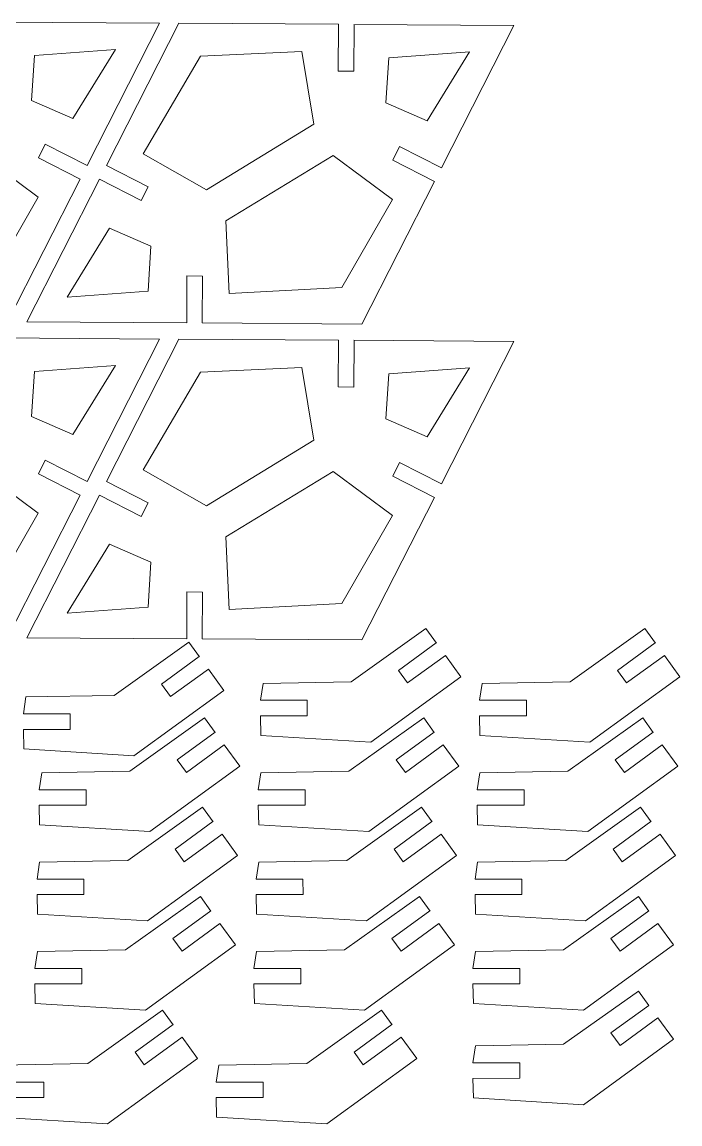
# Model space of a CAD drawing. Header units: inches. Extents: x -16.4 to 14.3, y -11.5 to 11.7.
# Drawn here: x 6.93 to 14.34, y -11.5 to 0.9 of the extents above; entities that cross this region are included whole.
import ezdxf

# ---------------------------------------------------------------- set-up
doc = ezdxf.new("R2010")
doc.units = ezdxf.units.IN
doc.header["$MEASUREMENT"] = 0
for name, color, linetype in [('Inside Cut', 7, 'Continuous'), ('Outside Cut', 7, 'Continuous'), ('Paper', 7, 'Continuous')]:
    doc.layers.add(name, color=color, linetype=linetype)

msp = doc.modelspace()

# ---------------------------------------------------------------- linework, layer by layer
at = {"layer": 'Inside Cut', "color": 1, "lineweight": 18}
for points, knots in [([(7.982, 0.593), (7.982, 0.593), (7.071, 0.524), (7.071, 0.524), (7.071, 0.524), (7.071, 0.524), (7.039, 0.018), (7.039, 0.018)], [0, 0, 0, 0, 0.333333, 0.333333, 0.333333, 0.333333, 1, 1, 1, 1]), ([(7.982, 0.593), (7.982, 0.593), (7.503, -0.185), (7.503, -0.185), (7.503, -0.185), (7.503, -0.185), (7.039, 0.018), (7.039, 0.018)], [0, 0, 0, 0, 0.333333, 0.333333, 0.333333, 0.333333, 1, 1, 1, 1]), ([(9.006, -0.985), (9.006, -0.985), (10.214, -0.249), (10.214, -0.249), (10.214, -0.249), (10.214, -0.249), (10.079, 0.57), (10.079, 0.57), (10.079, 0.57), (10.079, 0.57), (8.939, 0.518), (8.939, 0.518), (8.939, 0.518), (8.939, 0.518), (8.296, -0.582), (8.296, -0.582), (8.296, -0.582), (8.296, -0.582), (9.006, -0.985), (9.006, -0.985)], [0, 0, 0, 0, 0.166667, 0.166667, 0.166667, 0.166667, 0.333333, 0.333333, 0.333333, 0.333333, 0.5, 0.5, 0.5, 0.5, 0.666667, 0.666667, 0.666667, 0.666667, 1, 1, 1, 1]), ([(11.969, 0.567), (11.969, 0.567), (11.059, 0.498), (11.059, 0.498), (11.059, 0.498), (11.059, 0.498), (11.026, -0.008), (11.026, -0.008)], [0, 0, 0, 0, 0.333333, 0.333333, 0.333333, 0.333333, 1, 1, 1, 1]), ([(11.969, 0.567), (11.969, 0.567), (11.491, -0.21), (11.491, -0.21), (11.491, -0.21), (11.491, -0.21), (11.026, -0.008), (11.026, -0.008)], [0, 0, 0, 0, 0.333333, 0.333333, 0.333333, 0.333333, 1, 1, 1, 1]), ([(5.239, -1.311), (5.239, -1.311), (6.447, -0.575), (6.447, -0.575), (6.447, -0.575), (6.447, -0.575), (7.113, -1.07), (7.113, -1.07), (7.113, -1.07), (7.113, -1.07), (6.545, -2.059), (6.545, -2.059), (6.545, -2.059), (6.545, -2.059), (5.273, -2.127), (5.273, -2.127), (5.273, -2.127), (5.273, -2.127), (5.239, -1.311), (5.239, -1.311)], [0, 0, 0, 0, 0.166667, 0.166667, 0.166667, 0.166667, 0.333333, 0.333333, 0.333333, 0.333333, 0.5, 0.5, 0.5, 0.5, 0.666667, 0.666667, 0.666667, 0.666667, 1, 1, 1, 1]), ([(9.226, -1.337), (9.226, -1.337), (10.434, -0.6), (10.434, -0.6), (10.434, -0.6), (10.434, -0.6), (11.1, -1.095), (11.1, -1.095), (11.1, -1.095), (11.1, -1.095), (10.532, -2.085), (10.532, -2.085), (10.532, -2.085), (10.532, -2.085), (9.261, -2.153), (9.261, -2.153), (9.261, -2.153), (9.261, -2.153), (9.226, -1.337), (9.226, -1.337)], [0, 0, 0, 0, 0.166667, 0.166667, 0.166667, 0.166667, 0.333333, 0.333333, 0.333333, 0.333333, 0.5, 0.5, 0.5, 0.5, 0.666667, 0.666667, 0.666667, 0.666667, 1, 1, 1, 1]), ([(7.439, -2.195), (7.439, -2.195), (7.917, -1.418), (7.917, -1.418), (7.917, -1.418), (7.917, -1.418), (8.382, -1.62), (8.382, -1.62)], [0, 0, 0, 0, 0.333333, 0.333333, 0.333333, 0.333333, 1, 1, 1, 1]), ([(7.439, -2.195), (7.439, -2.195), (8.35, -2.126), (8.35, -2.126), (8.35, -2.126), (8.35, -2.126), (8.382, -1.62), (8.382, -1.62)], [0, 0, 0, 0, 0.333333, 0.333333, 0.333333, 0.333333, 1, 1, 1, 1]), ([(7.982, -2.964), (7.982, -2.964), (7.071, -3.033), (7.071, -3.033), (7.071, -3.033), (7.071, -3.033), (7.039, -3.539), (7.039, -3.539)], [0, 0, 0, 0, 0.333333, 0.333333, 0.333333, 0.333333, 1, 1, 1, 1]), ([(7.982, -2.964), (7.982, -2.964), (7.503, -3.741), (7.503, -3.741), (7.503, -3.741), (7.503, -3.741), (7.039, -3.539), (7.039, -3.539)], [0, 0, 0, 0, 0.333333, 0.333333, 0.333333, 0.333333, 1, 1, 1, 1]), ([(9.006, -4.542), (9.006, -4.542), (10.214, -3.806), (10.214, -3.806), (10.214, -3.806), (10.214, -3.806), (10.079, -2.987), (10.079, -2.987), (10.079, -2.987), (10.079, -2.987), (8.939, -3.039), (8.939, -3.039), (8.939, -3.039), (8.939, -3.039), (8.296, -4.138), (8.296, -4.138), (8.296, -4.138), (8.296, -4.138), (9.006, -4.542), (9.006, -4.542)], [0, 0, 0, 0, 0.166667, 0.166667, 0.166667, 0.166667, 0.333333, 0.333333, 0.333333, 0.333333, 0.5, 0.5, 0.5, 0.5, 0.666667, 0.666667, 0.666667, 0.666667, 1, 1, 1, 1]), ([(11.969, -2.99), (11.969, -2.99), (11.059, -3.059), (11.059, -3.059), (11.059, -3.059), (11.059, -3.059), (11.026, -3.565), (11.026, -3.565)], [0, 0, 0, 0, 0.333333, 0.333333, 0.333333, 0.333333, 1, 1, 1, 1]), ([(11.969, -2.99), (11.969, -2.99), (11.491, -3.767), (11.491, -3.767), (11.491, -3.767), (11.491, -3.767), (11.026, -3.565), (11.026, -3.565)], [0, 0, 0, 0, 0.333333, 0.333333, 0.333333, 0.333333, 1, 1, 1, 1]), ([(5.239, -4.868), (5.239, -4.868), (6.447, -4.131), (6.447, -4.131), (6.447, -4.131), (6.447, -4.131), (7.113, -4.626), (7.113, -4.626), (7.113, -4.626), (7.113, -4.626), (6.545, -5.616), (6.545, -5.616), (6.545, -5.616), (6.545, -5.616), (5.273, -5.684), (5.273, -5.684), (5.273, -5.684), (5.273, -5.684), (5.239, -4.868), (5.239, -4.868)], [0, 0, 0, 0, 0.166667, 0.166667, 0.166667, 0.166667, 0.333333, 0.333333, 0.333333, 0.333333, 0.5, 0.5, 0.5, 0.5, 0.666667, 0.666667, 0.666667, 0.666667, 1, 1, 1, 1]), ([(9.226, -4.894), (9.226, -4.894), (10.434, -4.157), (10.434, -4.157), (10.434, -4.157), (10.434, -4.157), (11.1, -4.652), (11.1, -4.652), (11.1, -4.652), (11.1, -4.652), (10.532, -5.642), (10.532, -5.642), (10.532, -5.642), (10.532, -5.642), (9.261, -5.71), (9.261, -5.71), (9.261, -5.71), (9.261, -5.71), (9.226, -4.894), (9.226, -4.894)], [0, 0, 0, 0, 0.166667, 0.166667, 0.166667, 0.166667, 0.333333, 0.333333, 0.333333, 0.333333, 0.5, 0.5, 0.5, 0.5, 0.666667, 0.666667, 0.666667, 0.666667, 1, 1, 1, 1]), ([(7.439, -5.752), (7.439, -5.752), (7.917, -4.974), (7.917, -4.974), (7.917, -4.974), (7.917, -4.974), (8.382, -5.177), (8.382, -5.177)], [0, 0, 0, 0, 0.333333, 0.333333, 0.333333, 0.333333, 1, 1, 1, 1]), ([(7.439, -5.752), (7.439, -5.752), (8.35, -5.683), (8.35, -5.683), (8.35, -5.683), (8.35, -5.683), (8.382, -5.177), (8.382, -5.177)], [0, 0, 0, 0, 0.333333, 0.333333, 0.333333, 0.333333, 1, 1, 1, 1])]:
    msp.add_open_spline(points, degree=3, knots=knots, dxfattribs=at)
at = {"layer": 'Outside Cut', "lineweight": 18}
for points, knots in [([(7.664, -0.713), (7.664, -0.713), (8.479, 0.89), (8.479, 0.89), (8.479, 0.89), (8.479, 0.89), (6.676, 0.902), (6.676, 0.902)], [0, 0, 0, 0, 0.333333, 0.333333, 0.333333, 0.333333, 1, 1, 1, 1]), ([(10.494, 0.878), (10.494, 0.878), (8.696, 0.89), (8.696, 0.89), (8.696, 0.89), (8.696, 0.89), (7.881, -0.713), (7.881, -0.713)], [0, 0, 0, 0, 0.333333, 0.333333, 0.333333, 0.333333, 1, 1, 1, 1]), ([(10.494, 0.878), (10.494, 0.878), (10.491, 0.351), (10.491, 0.351), (10.491, 0.351), (10.491, 0.351), (10.665, 0.349), (10.665, 0.349), (10.665, 0.349), (10.665, 0.349), (10.668, 0.876), (10.668, 0.876), (10.668, 0.876), (10.668, 0.876), (10.668, 0.876), (10.668, 0.876)], [0, 0, 0, 0, 0.2, 0.2, 0.2, 0.2, 0.4, 0.4, 0.4, 0.4, 0.6, 0.6, 0.6, 0.6, 1, 1, 1, 1]), ([(11.651, -0.739), (11.651, -0.739), (12.467, 0.864), (12.467, 0.864), (12.467, 0.864), (12.467, 0.864), (10.664, 0.876), (10.664, 0.876)], [0, 0, 0, 0, 0.333333, 0.333333, 0.333333, 0.333333, 1, 1, 1, 1]), ([(7.664, -0.713), (7.664, -0.713), (7.194, -0.474), (7.194, -0.474), (7.194, -0.474), (7.194, -0.474), (7.116, -0.628), (7.116, -0.628), (7.116, -0.628), (7.116, -0.628), (7.585, -0.868), (7.585, -0.868)], [0, 0, 0, 0, 0.25, 0.25, 0.25, 0.25, 0.5, 0.5, 0.5, 0.5, 1, 1, 1, 1]), ([(11.651, -0.739), (11.651, -0.739), (11.181, -0.5), (11.181, -0.5), (11.181, -0.5), (11.181, -0.5), (11.103, -0.654), (11.103, -0.654), (11.103, -0.654), (11.103, -0.654), (11.573, -0.893), (11.573, -0.893)], [0, 0, 0, 0, 0.25, 0.25, 0.25, 0.25, 0.5, 0.5, 0.5, 0.5, 1, 1, 1, 1]), ([(7.802, -0.867), (7.802, -0.867), (8.272, -1.107), (8.272, -1.107), (8.272, -1.107), (8.272, -1.107), (8.35, -0.953), (8.35, -0.953), (8.35, -0.953), (8.35, -0.953), (7.881, -0.713), (7.881, -0.713), (7.881, -0.713), (7.881, -0.713), (7.882, -0.713), (7.882, -0.713)], [0, 0, 0, 0, 0.2, 0.2, 0.2, 0.2, 0.4, 0.4, 0.4, 0.4, 0.6, 0.6, 0.6, 0.6, 1, 1, 1, 1]), ([(4.972, -2.459), (4.972, -2.459), (6.77, -2.471), (6.77, -2.471), (6.77, -2.471), (6.77, -2.471), (7.586, -0.868), (7.586, -0.868)], [0, 0, 0, 0, 0.333333, 0.333333, 0.333333, 0.333333, 1, 1, 1, 1]), ([(7.802, -0.867), (7.802, -0.867), (6.987, -2.471), (6.987, -2.471), (6.987, -2.471), (6.987, -2.471), (8.785, -2.483), (8.785, -2.483)], [0, 0, 0, 0, 0.333333, 0.333333, 0.333333, 0.333333, 1, 1, 1, 1]), ([(8.959, -2.484), (8.959, -2.484), (10.757, -2.497), (10.757, -2.497), (10.757, -2.497), (10.757, -2.497), (11.573, -0.893), (11.573, -0.893)], [0, 0, 0, 0, 0.333333, 0.333333, 0.333333, 0.333333, 1, 1, 1, 1]), ([(8.959, -2.484), (8.959, -2.484), (8.963, -1.957), (8.963, -1.957), (8.963, -1.957), (8.963, -1.957), (8.788, -1.956), (8.788, -1.956), (8.788, -1.956), (8.788, -1.956), (8.785, -2.483), (8.785, -2.483), (8.785, -2.483), (8.785, -2.483), (8.785, -2.483), (8.785, -2.483)], [0, 0, 0, 0, 0.2, 0.2, 0.2, 0.2, 0.4, 0.4, 0.4, 0.4, 0.6, 0.6, 0.6, 0.6, 1, 1, 1, 1]), ([(7.664, -4.27), (7.664, -4.27), (8.479, -2.667), (8.479, -2.667), (8.479, -2.667), (8.479, -2.667), (6.676, -2.654), (6.676, -2.654)], [0, 0, 0, 0, 0.333333, 0.333333, 0.333333, 0.333333, 1, 1, 1, 1]), ([(10.494, -2.679), (10.494, -2.679), (8.696, -2.667), (8.696, -2.667), (8.696, -2.667), (8.696, -2.667), (7.881, -4.27), (7.881, -4.27)], [0, 0, 0, 0, 0.333333, 0.333333, 0.333333, 0.333333, 1, 1, 1, 1]), ([(10.494, -2.679), (10.494, -2.679), (10.491, -3.206), (10.491, -3.206), (10.491, -3.206), (10.491, -3.206), (10.665, -3.208), (10.665, -3.208), (10.665, -3.208), (10.665, -3.208), (10.668, -2.68), (10.668, -2.68), (10.668, -2.68), (10.668, -2.68), (10.668, -2.68), (10.668, -2.68)], [0, 0, 0, 0, 0.2, 0.2, 0.2, 0.2, 0.4, 0.4, 0.4, 0.4, 0.6, 0.6, 0.6, 0.6, 1, 1, 1, 1]), ([(11.651, -4.296), (11.651, -4.296), (12.467, -2.693), (12.467, -2.693), (12.467, -2.693), (12.467, -2.693), (10.664, -2.68), (10.664, -2.68)], [0, 0, 0, 0, 0.333333, 0.333333, 0.333333, 0.333333, 1, 1, 1, 1]), ([(7.664, -4.27), (7.664, -4.27), (7.194, -4.031), (7.194, -4.031), (7.194, -4.031), (7.194, -4.031), (7.116, -4.185), (7.116, -4.185), (7.116, -4.185), (7.116, -4.185), (7.585, -4.424), (7.585, -4.424)], [0, 0, 0, 0, 0.25, 0.25, 0.25, 0.25, 0.5, 0.5, 0.5, 0.5, 1, 1, 1, 1]), ([(11.651, -4.296), (11.651, -4.296), (11.181, -4.057), (11.181, -4.057), (11.181, -4.057), (11.181, -4.057), (11.103, -4.211), (11.103, -4.211), (11.103, -4.211), (11.103, -4.211), (11.573, -4.45), (11.573, -4.45)], [0, 0, 0, 0, 0.25, 0.25, 0.25, 0.25, 0.5, 0.5, 0.5, 0.5, 1, 1, 1, 1]), ([(7.802, -4.424), (7.802, -4.424), (8.272, -4.664), (8.272, -4.664), (8.272, -4.664), (8.272, -4.664), (8.35, -4.51), (8.35, -4.51), (8.35, -4.51), (8.35, -4.51), (7.881, -4.27), (7.881, -4.27), (7.881, -4.27), (7.881, -4.27), (7.882, -4.269), (7.882, -4.269)], [0, 0, 0, 0, 0.2, 0.2, 0.2, 0.2, 0.4, 0.4, 0.4, 0.4, 0.6, 0.6, 0.6, 0.6, 1, 1, 1, 1]), ([(4.972, -6.015), (4.972, -6.015), (6.77, -6.028), (6.77, -6.028), (6.77, -6.028), (6.77, -6.028), (7.586, -4.424), (7.586, -4.424)], [0, 0, 0, 0, 0.333333, 0.333333, 0.333333, 0.333333, 1, 1, 1, 1]), ([(7.802, -4.424), (7.802, -4.424), (6.987, -6.028), (6.987, -6.028), (6.987, -6.028), (6.987, -6.028), (8.785, -6.04), (8.785, -6.04)], [0, 0, 0, 0, 0.333333, 0.333333, 0.333333, 0.333333, 1, 1, 1, 1]), ([(8.959, -6.041), (8.959, -6.041), (10.757, -6.054), (10.757, -6.054), (10.757, -6.054), (10.757, -6.054), (11.573, -4.45), (11.573, -4.45)], [0, 0, 0, 0, 0.333333, 0.333333, 0.333333, 0.333333, 1, 1, 1, 1]), ([(8.959, -6.041), (8.959, -6.041), (8.963, -5.514), (8.963, -5.514), (8.963, -5.514), (8.963, -5.514), (8.788, -5.513), (8.788, -5.513), (8.788, -5.513), (8.788, -5.513), (8.785, -6.04), (8.785, -6.04), (8.785, -6.04), (8.785, -6.04), (8.785, -6.04), (8.785, -6.04)], [0, 0, 0, 0, 0.2, 0.2, 0.2, 0.2, 0.4, 0.4, 0.4, 0.4, 0.6, 0.6, 0.6, 0.6, 1, 1, 1, 1])]:
    msp.add_open_spline(points, degree=3, knots=knots, dxfattribs=at)
at = {"layer": 'Paper', "lineweight": 18}
for points, knots in [([(9.615, -6.733), (9.615, -6.733), (9.644, -6.542), (9.644, -6.542), (9.644, -6.542), (9.644, -6.542), (10.635, -6.525), (10.635, -6.525), (10.635, -6.525), (10.635, -6.525), (11.476, -5.925), (11.476, -5.925), (11.476, -5.925), (11.476, -5.925), (11.596, -6.089), (11.596, -6.089)], [0, 0, 0, 0, 0.2, 0.2, 0.2, 0.2, 0.4, 0.4, 0.4, 0.4, 0.6, 0.6, 0.6, 0.6, 1, 1, 1, 1]), ([(12.079, -6.733), (12.079, -6.733), (12.108, -6.542), (12.108, -6.542), (12.108, -6.542), (12.108, -6.542), (13.099, -6.525), (13.099, -6.525), (13.099, -6.525), (13.099, -6.525), (13.941, -5.925), (13.941, -5.925), (13.941, -5.925), (13.941, -5.925), (14.06, -6.089), (14.06, -6.089)], [0, 0, 0, 0, 0.2, 0.2, 0.2, 0.2, 0.4, 0.4, 0.4, 0.4, 0.6, 0.6, 0.6, 0.6, 1, 1, 1, 1]), ([(6.947, -6.887), (6.947, -6.887), (6.976, -6.695), (6.976, -6.695), (6.976, -6.695), (6.976, -6.695), (7.967, -6.678), (7.967, -6.678), (7.967, -6.678), (7.967, -6.678), (8.809, -6.079), (8.809, -6.079), (8.809, -6.079), (8.809, -6.079), (8.928, -6.243), (8.928, -6.243)], [0, 0, 0, 0, 0.2, 0.2, 0.2, 0.2, 0.4, 0.4, 0.4, 0.4, 0.6, 0.6, 0.6, 0.6, 1, 1, 1, 1]), ([(11.697, -6.228), (11.697, -6.228), (11.271, -6.538), (11.271, -6.538), (11.271, -6.538), (11.271, -6.538), (11.168, -6.397), (11.168, -6.397), (11.168, -6.397), (11.168, -6.397), (11.594, -6.087), (11.594, -6.087)], [0, 0, 0, 0, 0.25, 0.25, 0.25, 0.25, 0.5, 0.5, 0.5, 0.5, 1, 1, 1, 1]), ([(14.161, -6.228), (14.161, -6.228), (13.735, -6.538), (13.735, -6.538), (13.735, -6.538), (13.735, -6.538), (13.632, -6.397), (13.632, -6.397), (13.632, -6.397), (13.632, -6.397), (14.058, -6.087), (14.058, -6.087)], [0, 0, 0, 0, 0.25, 0.25, 0.25, 0.25, 0.5, 0.5, 0.5, 0.5, 1, 1, 1, 1]), ([(9.029, -6.381), (9.029, -6.381), (8.603, -6.691), (8.603, -6.691), (8.603, -6.691), (8.603, -6.691), (8.5, -6.55), (8.5, -6.55), (8.5, -6.55), (8.5, -6.55), (8.926, -6.24), (8.926, -6.24)], [0, 0, 0, 0, 0.25, 0.25, 0.25, 0.25, 0.5, 0.5, 0.5, 0.5, 1, 1, 1, 1]), ([(11.697, -6.228), (11.697, -6.228), (11.871, -6.468), (11.871, -6.468), (11.871, -6.468), (11.871, -6.468), (10.858, -7.205), (10.858, -7.205), (10.858, -7.205), (10.858, -7.205), (9.619, -7.128), (9.619, -7.128), (9.619, -7.128), (9.619, -7.128), (9.615, -6.908), (9.615, -6.908)], [0, 0, 0, 0, 0.2, 0.2, 0.2, 0.2, 0.4, 0.4, 0.4, 0.4, 0.6, 0.6, 0.6, 0.6, 1, 1, 1, 1]), ([(14.161, -6.228), (14.161, -6.228), (14.336, -6.468), (14.336, -6.468), (14.336, -6.468), (14.336, -6.468), (13.323, -7.205), (13.323, -7.205), (13.323, -7.205), (13.323, -7.205), (12.084, -7.128), (12.084, -7.128), (12.084, -7.128), (12.084, -7.128), (12.079, -6.908), (12.079, -6.908)], [0, 0, 0, 0, 0.2, 0.2, 0.2, 0.2, 0.4, 0.4, 0.4, 0.4, 0.6, 0.6, 0.6, 0.6, 1, 1, 1, 1]), ([(9.029, -6.381), (9.029, -6.381), (9.203, -6.621), (9.203, -6.621), (9.203, -6.621), (9.203, -6.621), (8.19, -7.358), (8.19, -7.358), (8.19, -7.358), (8.19, -7.358), (6.951, -7.281), (6.951, -7.281), (6.951, -7.281), (6.951, -7.281), (6.947, -7.061), (6.947, -7.061)], [0, 0, 0, 0, 0.2, 0.2, 0.2, 0.2, 0.4, 0.4, 0.4, 0.4, 0.6, 0.6, 0.6, 0.6, 1, 1, 1, 1]), ([(9.615, -6.733), (9.615, -6.733), (10.142, -6.733), (10.142, -6.733), (10.142, -6.733), (10.142, -6.733), (10.142, -6.908), (10.142, -6.908), (10.142, -6.908), (10.142, -6.908), (9.615, -6.908), (9.615, -6.908)], [0, 0, 0, 0, 0.25, 0.25, 0.25, 0.25, 0.5, 0.5, 0.5, 0.5, 1, 1, 1, 1]), ([(12.079, -6.733), (12.079, -6.733), (12.607, -6.733), (12.607, -6.733), (12.607, -6.733), (12.607, -6.733), (12.607, -6.908), (12.607, -6.908), (12.607, -6.908), (12.607, -6.908), (12.079, -6.908), (12.079, -6.908)], [0, 0, 0, 0, 0.25, 0.25, 0.25, 0.25, 0.5, 0.5, 0.5, 0.5, 1, 1, 1, 1]), ([(6.947, -6.887), (6.947, -6.887), (7.474, -6.886), (7.474, -6.886), (7.474, -6.886), (7.474, -6.886), (7.474, -7.061), (7.474, -7.061), (7.474, -7.061), (7.474, -7.061), (6.947, -7.061), (6.947, -7.061)], [0, 0, 0, 0, 0.25, 0.25, 0.25, 0.25, 0.5, 0.5, 0.5, 0.5, 1, 1, 1, 1]), ([(7.126, -7.739), (7.126, -7.739), (7.155, -7.548), (7.155, -7.548), (7.155, -7.548), (7.155, -7.548), (8.146, -7.531), (8.146, -7.531), (8.146, -7.531), (8.146, -7.531), (8.987, -6.931), (8.987, -6.931), (8.987, -6.931), (8.987, -6.931), (9.107, -7.095), (9.107, -7.095)], [0, 0, 0, 0, 0.2, 0.2, 0.2, 0.2, 0.4, 0.4, 0.4, 0.4, 0.6, 0.6, 0.6, 0.6, 1, 1, 1, 1]), ([(9.59, -7.739), (9.59, -7.739), (9.619, -7.548), (9.619, -7.548), (9.619, -7.548), (9.619, -7.548), (10.61, -7.531), (10.61, -7.531), (10.61, -7.531), (10.61, -7.531), (11.452, -6.931), (11.452, -6.931), (11.452, -6.931), (11.452, -6.931), (11.571, -7.095), (11.571, -7.095)], [0, 0, 0, 0, 0.2, 0.2, 0.2, 0.2, 0.4, 0.4, 0.4, 0.4, 0.6, 0.6, 0.6, 0.6, 1, 1, 1, 1]), ([(12.055, -7.739), (12.055, -7.739), (12.084, -7.548), (12.084, -7.548), (12.084, -7.548), (12.084, -7.548), (13.075, -7.531), (13.075, -7.531), (13.075, -7.531), (13.075, -7.531), (13.917, -6.931), (13.917, -6.931), (13.917, -6.931), (13.917, -6.931), (14.036, -7.095), (14.036, -7.095)], [0, 0, 0, 0, 0.2, 0.2, 0.2, 0.2, 0.4, 0.4, 0.4, 0.4, 0.6, 0.6, 0.6, 0.6, 1, 1, 1, 1]), ([(9.208, -7.234), (9.208, -7.234), (8.782, -7.544), (8.782, -7.544), (8.782, -7.544), (8.782, -7.544), (8.679, -7.403), (8.679, -7.403), (8.679, -7.403), (8.679, -7.403), (9.105, -7.093), (9.105, -7.093)], [0, 0, 0, 0, 0.25, 0.25, 0.25, 0.25, 0.5, 0.5, 0.5, 0.5, 1, 1, 1, 1]), ([(11.672, -7.234), (11.672, -7.234), (11.246, -7.544), (11.246, -7.544), (11.246, -7.544), (11.246, -7.544), (11.143, -7.403), (11.143, -7.403), (11.143, -7.403), (11.143, -7.403), (11.569, -7.093), (11.569, -7.093)], [0, 0, 0, 0, 0.25, 0.25, 0.25, 0.25, 0.5, 0.5, 0.5, 0.5, 1, 1, 1, 1]), ([(14.137, -7.234), (14.137, -7.234), (13.711, -7.544), (13.711, -7.544), (13.711, -7.544), (13.711, -7.544), (13.608, -7.403), (13.608, -7.403), (13.608, -7.403), (13.608, -7.403), (14.034, -7.093), (14.034, -7.093)], [0, 0, 0, 0, 0.25, 0.25, 0.25, 0.25, 0.5, 0.5, 0.5, 0.5, 1, 1, 1, 1]), ([(9.208, -7.234), (9.208, -7.234), (9.382, -7.473), (9.382, -7.473), (9.382, -7.473), (9.382, -7.473), (8.369, -8.211), (8.369, -8.211), (8.369, -8.211), (8.369, -8.211), (7.13, -8.134), (7.13, -8.134), (7.13, -8.134), (7.13, -8.134), (7.126, -7.914), (7.126, -7.914)], [0, 0, 0, 0, 0.2, 0.2, 0.2, 0.2, 0.4, 0.4, 0.4, 0.4, 0.6, 0.6, 0.6, 0.6, 1, 1, 1, 1]), ([(11.672, -7.234), (11.672, -7.234), (11.847, -7.473), (11.847, -7.473), (11.847, -7.473), (11.847, -7.473), (10.834, -8.211), (10.834, -8.211), (10.834, -8.211), (10.834, -8.211), (9.595, -8.134), (9.595, -8.134), (9.595, -8.134), (9.595, -8.134), (9.59, -7.914), (9.59, -7.914)], [0, 0, 0, 0, 0.2, 0.2, 0.2, 0.2, 0.4, 0.4, 0.4, 0.4, 0.6, 0.6, 0.6, 0.6, 1, 1, 1, 1]), ([(14.137, -7.234), (14.137, -7.234), (14.311, -7.473), (14.311, -7.473), (14.311, -7.473), (14.311, -7.473), (13.298, -8.211), (13.298, -8.211), (13.298, -8.211), (13.298, -8.211), (12.059, -8.134), (12.059, -8.134), (12.059, -8.134), (12.059, -8.134), (12.055, -7.914), (12.055, -7.914)], [0, 0, 0, 0, 0.2, 0.2, 0.2, 0.2, 0.4, 0.4, 0.4, 0.4, 0.6, 0.6, 0.6, 0.6, 1, 1, 1, 1]), ([(7.126, -7.739), (7.126, -7.739), (7.653, -7.739), (7.653, -7.739), (7.653, -7.739), (7.653, -7.739), (7.653, -7.914), (7.653, -7.914), (7.653, -7.914), (7.653, -7.914), (7.126, -7.914), (7.126, -7.914)], [0, 0, 0, 0, 0.25, 0.25, 0.25, 0.25, 0.5, 0.5, 0.5, 0.5, 1, 1, 1, 1]), ([(9.59, -7.739), (9.59, -7.739), (10.118, -7.739), (10.118, -7.739), (10.118, -7.739), (10.118, -7.739), (10.118, -7.914), (10.118, -7.914), (10.118, -7.914), (10.118, -7.914), (9.59, -7.914), (9.59, -7.914)], [0, 0, 0, 0, 0.25, 0.25, 0.25, 0.25, 0.5, 0.5, 0.5, 0.5, 1, 1, 1, 1]), ([(12.055, -7.739), (12.055, -7.739), (12.582, -7.739), (12.582, -7.739), (12.582, -7.739), (12.582, -7.739), (12.583, -7.914), (12.583, -7.914), (12.583, -7.914), (12.583, -7.914), (12.055, -7.914), (12.055, -7.914)], [0, 0, 0, 0, 0.25, 0.25, 0.25, 0.25, 0.5, 0.5, 0.5, 0.5, 1, 1, 1, 1]), ([(7.101, -8.745), (7.101, -8.745), (7.13, -8.554), (7.13, -8.554), (7.13, -8.554), (7.13, -8.554), (8.121, -8.537), (8.121, -8.537), (8.121, -8.537), (8.121, -8.537), (8.963, -7.937), (8.963, -7.937), (8.963, -7.937), (8.963, -7.937), (9.082, -8.101), (9.082, -8.101)], [0, 0, 0, 0, 0.2, 0.2, 0.2, 0.2, 0.4, 0.4, 0.4, 0.4, 0.6, 0.6, 0.6, 0.6, 1, 1, 1, 1]), ([(9.566, -8.745), (9.566, -8.745), (9.595, -8.554), (9.595, -8.554), (9.595, -8.554), (9.595, -8.554), (10.586, -8.537), (10.586, -8.537), (10.586, -8.537), (10.586, -8.537), (11.428, -7.937), (11.428, -7.937), (11.428, -7.937), (11.428, -7.937), (11.547, -8.101), (11.547, -8.101)], [0, 0, 0, 0, 0.2, 0.2, 0.2, 0.2, 0.4, 0.4, 0.4, 0.4, 0.6, 0.6, 0.6, 0.6, 1, 1, 1, 1]), ([(12.03, -8.745), (12.03, -8.745), (12.059, -8.554), (12.059, -8.554), (12.059, -8.554), (12.059, -8.554), (13.051, -8.537), (13.051, -8.537), (13.051, -8.537), (13.051, -8.537), (13.892, -7.937), (13.892, -7.937), (13.892, -7.937), (13.892, -7.937), (14.012, -8.101), (14.012, -8.101)], [0, 0, 0, 0, 0.2, 0.2, 0.2, 0.2, 0.4, 0.4, 0.4, 0.4, 0.6, 0.6, 0.6, 0.6, 1, 1, 1, 1]), ([(9.183, -8.24), (9.183, -8.24), (8.757, -8.55), (8.757, -8.55), (8.757, -8.55), (8.757, -8.55), (8.654, -8.408), (8.654, -8.408), (8.654, -8.408), (8.654, -8.408), (9.08, -8.098), (9.08, -8.098)], [0, 0, 0, 0, 0.25, 0.25, 0.25, 0.25, 0.5, 0.5, 0.5, 0.5, 1, 1, 1, 1]), ([(11.648, -8.24), (11.648, -8.24), (11.222, -8.55), (11.222, -8.55), (11.222, -8.55), (11.222, -8.55), (11.119, -8.408), (11.119, -8.408), (11.119, -8.408), (11.119, -8.408), (11.545, -8.098), (11.545, -8.098)], [0, 0, 0, 0, 0.25, 0.25, 0.25, 0.25, 0.5, 0.5, 0.5, 0.5, 1, 1, 1, 1]), ([(14.113, -8.24), (14.113, -8.24), (13.687, -8.55), (13.687, -8.55), (13.687, -8.55), (13.687, -8.55), (13.584, -8.408), (13.584, -8.408), (13.584, -8.408), (13.584, -8.408), (14.009, -8.098), (14.009, -8.098)], [0, 0, 0, 0, 0.25, 0.25, 0.25, 0.25, 0.5, 0.5, 0.5, 0.5, 1, 1, 1, 1]), ([(9.183, -8.24), (9.183, -8.24), (9.357, -8.479), (9.357, -8.479), (9.357, -8.479), (9.357, -8.479), (8.345, -9.217), (8.345, -9.217), (8.345, -9.217), (8.345, -9.217), (7.106, -9.14), (7.106, -9.14), (7.106, -9.14), (7.106, -9.14), (7.101, -8.92), (7.101, -8.92)], [0, 0, 0, 0, 0.2, 0.2, 0.2, 0.2, 0.4, 0.4, 0.4, 0.4, 0.6, 0.6, 0.6, 0.6, 1, 1, 1, 1]), ([(11.648, -8.24), (11.648, -8.24), (11.822, -8.479), (11.822, -8.479), (11.822, -8.479), (11.822, -8.479), (10.809, -9.217), (10.809, -9.217), (10.809, -9.217), (10.809, -9.217), (9.57, -9.14), (9.57, -9.14), (9.57, -9.14), (9.57, -9.14), (9.566, -8.92), (9.566, -8.92)], [0, 0, 0, 0, 0.2, 0.2, 0.2, 0.2, 0.4, 0.4, 0.4, 0.4, 0.6, 0.6, 0.6, 0.6, 1, 1, 1, 1]), ([(14.113, -8.24), (14.113, -8.24), (14.287, -8.479), (14.287, -8.479), (14.287, -8.479), (14.287, -8.479), (13.274, -9.217), (13.274, -9.217), (13.274, -9.217), (13.274, -9.217), (12.035, -9.14), (12.035, -9.14), (12.035, -9.14), (12.035, -9.14), (12.031, -8.92), (12.031, -8.92)], [0, 0, 0, 0, 0.2, 0.2, 0.2, 0.2, 0.4, 0.4, 0.4, 0.4, 0.6, 0.6, 0.6, 0.6, 1, 1, 1, 1]), ([(7.101, -8.745), (7.101, -8.745), (7.629, -8.745), (7.629, -8.745), (7.629, -8.745), (7.629, -8.745), (7.629, -8.92), (7.629, -8.92), (7.629, -8.92), (7.629, -8.92), (7.101, -8.92), (7.101, -8.92)], [0, 0, 0, 0, 0.25, 0.25, 0.25, 0.25, 0.5, 0.5, 0.5, 0.5, 1, 1, 1, 1]), ([(9.566, -8.745), (9.566, -8.745), (10.093, -8.745), (10.093, -8.745), (10.093, -8.745), (10.093, -8.745), (10.094, -8.92), (10.094, -8.92), (10.094, -8.92), (10.094, -8.92), (9.566, -8.92), (9.566, -8.92)], [0, 0, 0, 0, 0.25, 0.25, 0.25, 0.25, 0.5, 0.5, 0.5, 0.5, 1, 1, 1, 1]), ([(12.03, -8.745), (12.03, -8.745), (12.558, -8.745), (12.558, -8.745), (12.558, -8.745), (12.558, -8.745), (12.558, -8.92), (12.558, -8.92), (12.558, -8.92), (12.558, -8.92), (12.031, -8.92), (12.031, -8.92)], [0, 0, 0, 0, 0.25, 0.25, 0.25, 0.25, 0.5, 0.5, 0.5, 0.5, 1, 1, 1, 1]), ([(7.077, -9.751), (7.077, -9.751), (7.106, -9.559), (7.106, -9.559), (7.106, -9.559), (7.106, -9.559), (8.097, -9.542), (8.097, -9.542), (8.097, -9.542), (8.097, -9.542), (8.939, -8.943), (8.939, -8.943), (8.939, -8.943), (8.939, -8.943), (9.058, -9.107), (9.058, -9.107)], [0, 0, 0, 0, 0.2, 0.2, 0.2, 0.2, 0.4, 0.4, 0.4, 0.4, 0.6, 0.6, 0.6, 0.6, 1, 1, 1, 1]), ([(9.541, -9.751), (9.541, -9.751), (9.57, -9.559), (9.57, -9.559), (9.57, -9.559), (9.57, -9.559), (10.561, -9.542), (10.561, -9.542), (10.561, -9.542), (10.561, -9.542), (11.403, -8.943), (11.403, -8.943), (11.403, -8.943), (11.403, -8.943), (11.523, -9.107), (11.523, -9.107)], [0, 0, 0, 0, 0.2, 0.2, 0.2, 0.2, 0.4, 0.4, 0.4, 0.4, 0.6, 0.6, 0.6, 0.6, 1, 1, 1, 1]), ([(12.006, -9.751), (12.006, -9.751), (12.035, -9.559), (12.035, -9.559), (12.035, -9.559), (12.035, -9.559), (13.026, -9.542), (13.026, -9.542), (13.026, -9.542), (13.026, -9.542), (13.868, -8.943), (13.868, -8.943), (13.868, -8.943), (13.868, -8.943), (13.987, -9.107), (13.987, -9.107)], [0, 0, 0, 0, 0.2, 0.2, 0.2, 0.2, 0.4, 0.4, 0.4, 0.4, 0.6, 0.6, 0.6, 0.6, 1, 1, 1, 1]), ([(9.159, -9.246), (9.159, -9.246), (8.733, -9.556), (8.733, -9.556), (8.733, -9.556), (8.733, -9.556), (8.63, -9.414), (8.63, -9.414), (8.63, -9.414), (8.63, -9.414), (9.056, -9.104), (9.056, -9.104)], [0, 0, 0, 0, 0.25, 0.25, 0.25, 0.25, 0.5, 0.5, 0.5, 0.5, 1, 1, 1, 1]), ([(11.623, -9.246), (11.623, -9.246), (11.198, -9.556), (11.198, -9.556), (11.198, -9.556), (11.198, -9.556), (11.095, -9.414), (11.095, -9.414), (11.095, -9.414), (11.095, -9.414), (11.52, -9.104), (11.52, -9.104)], [0, 0, 0, 0, 0.25, 0.25, 0.25, 0.25, 0.5, 0.5, 0.5, 0.5, 1, 1, 1, 1]), ([(14.088, -9.246), (14.088, -9.246), (13.662, -9.556), (13.662, -9.556), (13.662, -9.556), (13.662, -9.556), (13.559, -9.414), (13.559, -9.414), (13.559, -9.414), (13.559, -9.414), (13.985, -9.104), (13.985, -9.104)], [0, 0, 0, 0, 0.25, 0.25, 0.25, 0.25, 0.5, 0.5, 0.5, 0.5, 1, 1, 1, 1]), ([(9.159, -9.246), (9.159, -9.246), (9.333, -9.485), (9.333, -9.485), (9.333, -9.485), (9.333, -9.485), (8.32, -10.223), (8.32, -10.223), (8.32, -10.223), (8.32, -10.223), (7.081, -10.146), (7.081, -10.146), (7.081, -10.146), (7.081, -10.146), (7.077, -9.926), (7.077, -9.926)], [0, 0, 0, 0, 0.2, 0.2, 0.2, 0.2, 0.4, 0.4, 0.4, 0.4, 0.6, 0.6, 0.6, 0.6, 1, 1, 1, 1]), ([(11.623, -9.246), (11.623, -9.246), (11.798, -9.485), (11.798, -9.485), (11.798, -9.485), (11.798, -9.485), (10.785, -10.223), (10.785, -10.223), (10.785, -10.223), (10.785, -10.223), (9.546, -10.146), (9.546, -10.146), (9.546, -10.146), (9.546, -10.146), (9.542, -9.926), (9.542, -9.926)], [0, 0, 0, 0, 0.2, 0.2, 0.2, 0.2, 0.4, 0.4, 0.4, 0.4, 0.6, 0.6, 0.6, 0.6, 1, 1, 1, 1]), ([(14.088, -9.246), (14.088, -9.246), (14.262, -9.485), (14.262, -9.485), (14.262, -9.485), (14.262, -9.485), (13.249, -10.223), (13.249, -10.223), (13.249, -10.223), (13.249, -10.223), (12.011, -10.146), (12.011, -10.146), (12.011, -10.146), (12.011, -10.146), (12.006, -9.926), (12.006, -9.926)], [0, 0, 0, 0, 0.2, 0.2, 0.2, 0.2, 0.4, 0.4, 0.4, 0.4, 0.6, 0.6, 0.6, 0.6, 1, 1, 1, 1]), ([(7.077, -9.751), (7.077, -9.751), (7.604, -9.751), (7.604, -9.751), (7.604, -9.751), (7.604, -9.751), (7.604, -9.926), (7.604, -9.926), (7.604, -9.926), (7.604, -9.926), (7.077, -9.926), (7.077, -9.926)], [0, 0, 0, 0, 0.25, 0.25, 0.25, 0.25, 0.5, 0.5, 0.5, 0.5, 1, 1, 1, 1]), ([(9.541, -9.751), (9.541, -9.751), (10.069, -9.751), (10.069, -9.751), (10.069, -9.751), (10.069, -9.751), (10.069, -9.926), (10.069, -9.926), (10.069, -9.926), (10.069, -9.926), (9.542, -9.926), (9.542, -9.926)], [0, 0, 0, 0, 0.25, 0.25, 0.25, 0.25, 0.5, 0.5, 0.5, 0.5, 1, 1, 1, 1]), ([(12.006, -9.751), (12.006, -9.751), (12.534, -9.751), (12.534, -9.751), (12.534, -9.751), (12.534, -9.751), (12.534, -9.926), (12.534, -9.926), (12.534, -9.926), (12.534, -9.926), (12.006, -9.926), (12.006, -9.926)], [0, 0, 0, 0, 0.25, 0.25, 0.25, 0.25, 0.5, 0.5, 0.5, 0.5, 1, 1, 1, 1]), ([(12.006, -10.814), (12.006, -10.814), (12.035, -10.622), (12.035, -10.622), (12.035, -10.622), (12.035, -10.622), (13.026, -10.605), (13.026, -10.605), (13.026, -10.605), (13.026, -10.605), (13.868, -10.006), (13.868, -10.006), (13.868, -10.006), (13.868, -10.006), (13.987, -10.17), (13.987, -10.17)], [0, 0, 0, 0, 0.2, 0.2, 0.2, 0.2, 0.4, 0.4, 0.4, 0.4, 0.6, 0.6, 0.6, 0.6, 1, 1, 1, 1]), ([(14.088, -10.309), (14.088, -10.309), (13.662, -10.619), (13.662, -10.619), (13.662, -10.619), (13.662, -10.619), (13.559, -10.477), (13.559, -10.477), (13.559, -10.477), (13.559, -10.477), (13.985, -10.167), (13.985, -10.167)], [0, 0, 0, 0, 0.25, 0.25, 0.25, 0.25, 0.5, 0.5, 0.5, 0.5, 1, 1, 1, 1]), ([(6.652, -11.031), (6.652, -11.031), (6.681, -10.839), (6.681, -10.839), (6.681, -10.839), (6.681, -10.839), (7.672, -10.822), (7.672, -10.822), (7.672, -10.822), (7.672, -10.822), (8.513, -10.223), (8.513, -10.223), (8.513, -10.223), (8.513, -10.223), (8.633, -10.387), (8.633, -10.387)], [0, 0, 0, 0, 0.2, 0.2, 0.2, 0.2, 0.4, 0.4, 0.4, 0.4, 0.6, 0.6, 0.6, 0.6, 1, 1, 1, 1]), ([(9.116, -11.031), (9.116, -11.031), (9.145, -10.839), (9.145, -10.839), (9.145, -10.839), (9.145, -10.839), (10.136, -10.822), (10.136, -10.822), (10.136, -10.822), (10.136, -10.822), (10.978, -10.223), (10.978, -10.223), (10.978, -10.223), (10.978, -10.223), (11.097, -10.387), (11.097, -10.387)], [0, 0, 0, 0, 0.2, 0.2, 0.2, 0.2, 0.4, 0.4, 0.4, 0.4, 0.6, 0.6, 0.6, 0.6, 1, 1, 1, 1]), ([(8.734, -10.525), (8.734, -10.525), (8.308, -10.835), (8.308, -10.835), (8.308, -10.835), (8.308, -10.835), (8.205, -10.694), (8.205, -10.694), (8.205, -10.694), (8.205, -10.694), (8.631, -10.384), (8.631, -10.384)], [0, 0, 0, 0, 0.25, 0.25, 0.25, 0.25, 0.5, 0.5, 0.5, 0.5, 1, 1, 1, 1]), ([(11.198, -10.525), (11.198, -10.525), (10.772, -10.835), (10.772, -10.835), (10.772, -10.835), (10.772, -10.835), (10.669, -10.694), (10.669, -10.694), (10.669, -10.694), (10.669, -10.694), (11.095, -10.384), (11.095, -10.384)], [0, 0, 0, 0, 0.25, 0.25, 0.25, 0.25, 0.5, 0.5, 0.5, 0.5, 1, 1, 1, 1]), ([(14.088, -10.309), (14.088, -10.309), (14.262, -10.548), (14.262, -10.548), (14.262, -10.548), (14.262, -10.548), (13.249, -11.285), (13.249, -11.285), (13.249, -11.285), (13.249, -11.285), (12.011, -11.208), (12.011, -11.208), (12.011, -11.208), (12.011, -11.208), (12.006, -10.989), (12.006, -10.989)], [0, 0, 0, 0, 0.2, 0.2, 0.2, 0.2, 0.4, 0.4, 0.4, 0.4, 0.6, 0.6, 0.6, 0.6, 1, 1, 1, 1]), ([(8.734, -10.525), (8.734, -10.525), (8.908, -10.765), (8.908, -10.765), (8.908, -10.765), (8.908, -10.765), (7.895, -11.502), (7.895, -11.502), (7.895, -11.502), (7.895, -11.502), (6.656, -11.425), (6.656, -11.425), (6.656, -11.425), (6.656, -11.425), (6.652, -11.205), (6.652, -11.205)], [0, 0, 0, 0, 0.2, 0.2, 0.2, 0.2, 0.4, 0.4, 0.4, 0.4, 0.6, 0.6, 0.6, 0.6, 1, 1, 1, 1]), ([(11.198, -10.525), (11.198, -10.525), (11.373, -10.765), (11.373, -10.765), (11.373, -10.765), (11.373, -10.765), (10.36, -11.502), (10.36, -11.502), (10.36, -11.502), (10.36, -11.502), (9.121, -11.425), (9.121, -11.425), (9.121, -11.425), (9.121, -11.425), (9.116, -11.205), (9.116, -11.205)], [0, 0, 0, 0, 0.2, 0.2, 0.2, 0.2, 0.4, 0.4, 0.4, 0.4, 0.6, 0.6, 0.6, 0.6, 1, 1, 1, 1]), ([(12.006, -10.814), (12.006, -10.814), (12.534, -10.813), (12.534, -10.813), (12.534, -10.813), (12.534, -10.813), (12.534, -10.988), (12.534, -10.988), (12.534, -10.988), (12.534, -10.988), (12.006, -10.989), (12.006, -10.989)], [0, 0, 0, 0, 0.25, 0.25, 0.25, 0.25, 0.5, 0.5, 0.5, 0.5, 1, 1, 1, 1]), ([(6.652, -11.031), (6.652, -11.031), (7.179, -11.03), (7.179, -11.03), (7.179, -11.03), (7.179, -11.03), (7.179, -11.205), (7.179, -11.205), (7.179, -11.205), (7.179, -11.205), (6.652, -11.205), (6.652, -11.205)], [0, 0, 0, 0, 0.25, 0.25, 0.25, 0.25, 0.5, 0.5, 0.5, 0.5, 1, 1, 1, 1]), ([(9.116, -11.031), (9.116, -11.031), (9.644, -11.03), (9.644, -11.03), (9.644, -11.03), (9.644, -11.03), (9.644, -11.205), (9.644, -11.205), (9.644, -11.205), (9.644, -11.205), (9.116, -11.205), (9.116, -11.205)], [0, 0, 0, 0, 0.25, 0.25, 0.25, 0.25, 0.5, 0.5, 0.5, 0.5, 1, 1, 1, 1])]:
    msp.add_open_spline(points, degree=3, knots=knots, dxfattribs=at)

doc.saveas('drawing.dxf')
